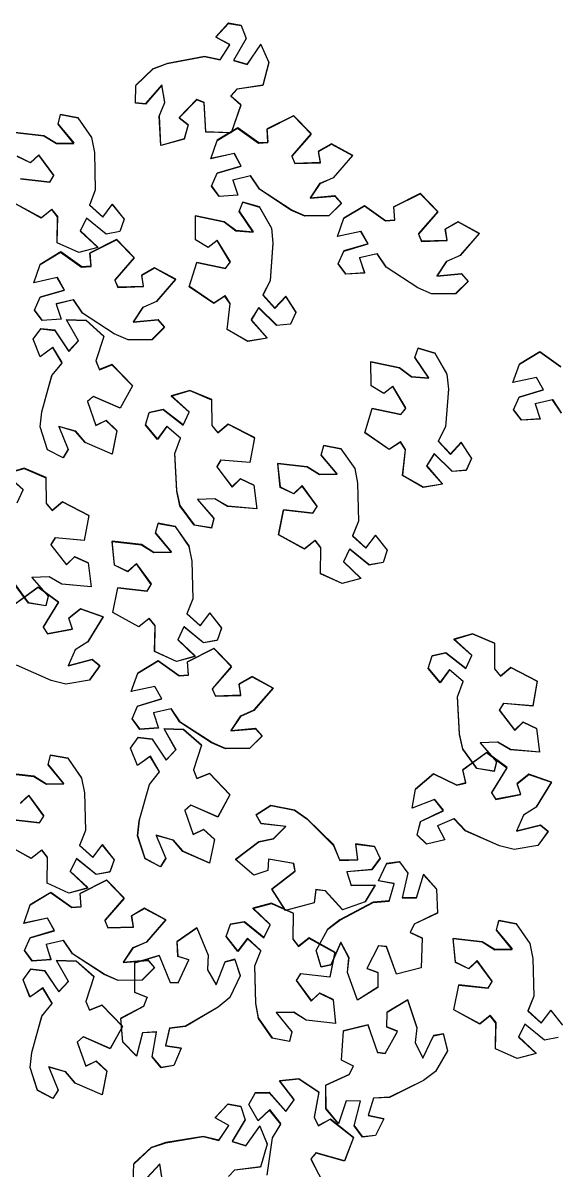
# Model space of a CAD drawing. Header units: centimetres. Extents: x -3096 to 17897, y -3131 to 15798.
# Drawn here: x 3028.9 to 3098, y 4328.8 to 4477.4 of the extents above; entities that cross this region are included whole.
import ezdxf

# ---------------------------------------------------------------- set-up
doc = ezdxf.new("R2010")
doc.units = ezdxf.units.CM
doc.layers.add('A-ANNO SYMB', color=3, linetype='Continuous', lineweight=13)
doc.layers.add('alberi', color=74, linetype='Continuous')

msp = doc.modelspace()

# ---------------------------------------------------------------- linework, layer by layer
at = {"layer": 'A-ANNO SYMB'}
for points in [[(3043.57, 4469.35), (3045.8, 4471.53), (3047.64, 4472.22), (3052.44, 4473.14), (3054.48, 4472.7), (3055.74, 4474.66), (3053.92, 4475.62), (3055.55, 4477.42), (3057.21, 4477.15), (3057.84, 4475.44), (3057.84, 4475.44), (3056.22, 4472.6), (3057.99, 4472.07), (3059.73, 4474.66), (3060.77, 4472.37), (3059.98, 4469.39), (3056.68, 4468.9), (3055.86, 4467.99), (3057.16, 4466.84), (3057.16, 4466.84), (3055.88, 4463.23), (3052.61, 4463.34), (3052.41, 4467.14), (3051.46, 4467.54), (3049.16, 4465.18), (3050.34, 4464.28), (3049.8, 4462.44), (3046.8, 4461.61), (3046.6, 4465.41), (3047.33, 4467.18), (3046.92, 4469.41), (3044.81, 4466.98), (3043.53, 4467.1)], [(3068.57, 4452.49), (3065.45, 4452.47), (3063.65, 4453.25), (3059.56, 4455.92), (3058.4, 4457.66), (3056.13, 4457.12), (3056.77, 4455.17), (3054.34, 4455), (3053.34, 4456.36), (3054.08, 4458.01), (3054.08, 4458.01), (3057.21, 4458.93), (3056.31, 4460.55), (3053.26, 4459.89), (3054.1, 4462.27), (3056.74, 4463.86), (3059.46, 4461.92), (3060.67, 4462), (3060.54, 4463.73), (3060.54, 4463.73), (3063.97, 4465.45), (3066.24, 4463.09), (3063.75, 4460.21), (3064.15, 4459.28), (3067.45, 4459.37), (3067.22, 4460.84), (3068.9, 4461.79), (3071.63, 4460.29), (3069.13, 4457.42), (3067.37, 4456.66), (3066.12, 4454.77), (3069.33, 4455.05), (3070.17, 4454.08)], [(3084.97, 4442.4), (3081.85, 4442.38), (3080.05, 4443.16), (3075.96, 4445.84), (3074.8, 4447.57), (3072.53, 4447.04), (3073.18, 4445.08), (3070.75, 4444.92), (3069.74, 4446.27), (3070.48, 4447.93), (3070.48, 4447.93), (3073.62, 4448.85), (3072.71, 4450.46), (3069.66, 4449.81), (3070.5, 4452.18), (3073.14, 4453.78), (3075.86, 4451.83), (3077.08, 4451.92), (3076.95, 4453.65), (3076.95, 4453.65), (3080.37, 4455.36), (3082.65, 4453), (3080.15, 4450.13), (3080.56, 4449.19), (3083.85, 4449.28), (3083.63, 4450.75), (3085.3, 4451.7), (3088.03, 4450.21), (3085.53, 4447.34), (3083.78, 4446.57), (3082.52, 4444.68), (3085.73, 4444.97), (3086.57, 4443.99)], [(3059.57, 4453.63), (3061.1, 4450.91), (3061.3, 4448.96), (3060.95, 4444.08), (3060, 4442.23), (3061.57, 4440.51), (3062.96, 4442.02), (3064.29, 4439.98), (3063.6, 4438.44), (3061.79, 4438.28), (3061.79, 4438.28), (3059.46, 4440.57), (3058.49, 4439), (3060.55, 4436.65), (3058.06, 4436.23), (3055.39, 4437.76), (3055.76, 4441.08), (3055.1, 4442.1), (3053.65, 4441.15), (3053.65, 4441.15), (3050.49, 4443.31), (3051.44, 4446.44), (3055.17, 4445.66), (3055.79, 4446.47), (3054.1, 4449.3), (3052.93, 4448.39), (3051.29, 4449.39), (3051.26, 4452.5), (3054.99, 4451.72), (3056.51, 4450.56), (3058.77, 4450.38), (3056.96, 4453.04), (3057.4, 4454.25)], [(3045.68, 4436.45), (3042.56, 4436.42), (3040.76, 4437.2), (3036.66, 4439.86), (3035.5, 4441.6), (3033.23, 4441.06), (3033.88, 4439.1), (3031.45, 4438.93), (3030.44, 4440.28), (3031.18, 4441.94), (3031.18, 4441.94), (3034.31, 4442.87), (3033.4, 4444.48), (3030.35, 4443.82), (3031.19, 4446.19), (3033.83, 4447.8), (3036.55, 4445.86), (3037.76, 4445.94), (3037.63, 4447.68), (3037.63, 4447.68), (3041.05, 4449.4), (3043.33, 4447.04), (3040.84, 4444.16), (3041.25, 4443.22), (3044.54, 4443.33), (3044.32, 4444.79), (3045.99, 4445.75), (3048.72, 4444.26), (3046.23, 4441.38), (3044.48, 4440.62), (3043.22, 4438.72), (3046.43, 4439.02), (3047.27, 4438.04)], [(3032.14, 4422.18), (3031.18, 4425.14), (3031.39, 4427.09), (3032.71, 4431.8), (3034.02, 4433.43), (3032.82, 4435.43), (3031.15, 4434.23), (3030.27, 4436.5), (3031.25, 4437.86), (3033.06, 4437.66), (3033.06, 4437.66), (3034.88, 4434.94), (3036.14, 4436.29), (3034.6, 4439), (3037.12, 4438.91), (3039.43, 4436.87), (3038.4, 4433.7), (3038.84, 4432.56), (3040.45, 4433.21), (3040.45, 4433.21), (3043.12, 4430.45), (3041.55, 4427.58), (3038.06, 4429.09), (3037.29, 4428.42), (3038.36, 4425.31), (3039.7, 4425.96), (3041.1, 4424.65), (3040.5, 4421.6), (3037.01, 4423.12), (3035.76, 4424.57), (3033.58, 4425.2), (3034.81, 4422.22), (3034.13, 4421.13)], [(3082.28, 4434.71), (3083.82, 4432), (3084.01, 4430.05), (3083.67, 4425.17), (3082.71, 4423.31), (3084.29, 4421.59), (3085.68, 4423.11), (3087.01, 4421.06), (3086.31, 4419.53), (3084.51, 4419.37), (3084.51, 4419.37), (3082.18, 4421.66), (3081.21, 4420.08), (3083.26, 4417.74), (3080.78, 4417.32), (3078.1, 4418.85), (3078.47, 4422.17), (3077.81, 4423.19), (3076.36, 4422.23), (3076.36, 4422.23), (3073.2, 4424.4), (3074.15, 4427.53), (3077.88, 4426.74), (3078.5, 4427.56), (3076.82, 4430.39), (3075.64, 4429.48), (3074, 4430.48), (3073.98, 4433.59), (3077.7, 4432.8), (3079.22, 4431.64), (3081.49, 4431.46), (3079.68, 4434.13), (3080.12, 4435.34)], [(3051.13, 4412.41), (3049.28, 4414.93), (3048.85, 4416.84), (3048.61, 4421.72), (3049.34, 4423.68), (3047.57, 4425.2), (3046.37, 4423.53), (3044.81, 4425.4), (3045.31, 4427.01), (3047.08, 4427.38), (3047.08, 4427.38), (3049.67, 4425.39), (3050.44, 4427.07), (3048.12, 4429.15), (3050.54, 4429.86), (3053.38, 4428.67), (3053.41, 4425.32), (3054.19, 4424.39), (3055.51, 4425.51), (3055.51, 4425.51), (3058.91, 4423.75), (3058.34, 4420.52), (3054.55, 4420.85), (3054.03, 4419.97), (3056.04, 4417.36), (3057.09, 4418.4), (3058.84, 4417.61), (3059.24, 4414.52), (3055.45, 4414.86), (3053.8, 4415.83), (3051.53, 4415.74), (3053.65, 4413.31), (3053.35, 4412.05)], [(3070.11, 4422.32), (3071.89, 4419.76), (3072.27, 4417.84), (3072.39, 4412.95), (3071.62, 4411.01), (3073.35, 4409.45), (3074.59, 4411.09), (3076.11, 4409.18), (3075.56, 4407.59), (3073.78, 4407.26), (3073.78, 4407.26), (3071.24, 4409.32), (3070.43, 4407.65), (3072.7, 4405.52), (3070.26, 4404.86), (3067.45, 4406.13), (3067.51, 4409.47), (3066.75, 4410.42), (3065.4, 4409.34), (3065.4, 4409.34), (3062.05, 4411.18), (3062.7, 4414.39), (3066.48, 4413.97), (3067.02, 4414.84), (3065.08, 4417.49), (3063.99, 4416.48), (3062.27, 4417.32), (3061.94, 4420.41), (3065.73, 4419.98), (3067.35, 4418.97), (3069.62, 4419.01), (3067.56, 4421.49), (3067.89, 4422.74)], [(3048.65, 4412.23), (3050.44, 4409.68), (3050.82, 4407.75), (3050.94, 4402.87), (3050.17, 4400.93), (3051.9, 4399.36), (3053.14, 4401), (3054.65, 4399.1), (3054.11, 4397.5), (3052.33, 4397.17), (3052.33, 4397.17), (3049.79, 4399.23), (3048.97, 4397.57), (3051.24, 4395.43), (3048.81, 4394.77), (3046, 4396.04), (3046.06, 4399.38), (3045.3, 4400.34), (3043.95, 4399.25), (3043.95, 4399.25), (3040.59, 4401.1), (3041.24, 4404.31), (3045.03, 4403.88), (3045.57, 4404.75), (3043.62, 4407.41), (3042.54, 4406.39), (3040.81, 4407.23), (3040.49, 4410.33), (3044.27, 4409.9), (3045.9, 4408.89), (3048.17, 4408.92), (3046.11, 4411.4), (3046.44, 4412.65)], [(3087.72, 4380.89), (3085.87, 4383.4), (3085.45, 4385.32), (3085.21, 4390.2), (3085.93, 4392.16), (3084.16, 4393.68), (3082.96, 4392.01), (3081.4, 4393.88), (3081.9, 4395.48), (3083.68, 4395.86), (3083.68, 4395.86), (3086.27, 4393.86), (3087.04, 4395.55), (3084.72, 4397.63), (3087.13, 4398.34), (3089.98, 4397.14), (3090, 4393.8), (3090.78, 4392.87), (3092.11, 4393.99), (3092.11, 4393.99), (3095.51, 4392.22), (3094.94, 4389), (3091.14, 4389.33), (3090.62, 4388.45), (3092.63, 4385.84), (3093.69, 4386.88), (3095.44, 4386.09), (3095.84, 4383), (3092.04, 4383.34), (3090.4, 4384.31), (3088.13, 4384.21), (3090.24, 4381.78), (3089.95, 4380.53)], [(3058.3, 4383.49), (3055.18, 4383.47), (3053.38, 4384.24), (3049.28, 4386.9), (3048.12, 4388.64), (3045.85, 4388.1), (3046.5, 4386.15), (3044.07, 4385.98), (3043.06, 4387.32), (3043.8, 4388.98), (3043.8, 4388.98), (3046.93, 4389.91), (3046.02, 4391.52), (3042.97, 4390.86), (3043.81, 4393.24), (3046.45, 4394.84), (3049.17, 4392.9), (3050.38, 4392.99), (3050.25, 4394.72), (3050.25, 4394.72), (3053.67, 4396.44), (3055.95, 4394.09), (3053.46, 4391.21), (3053.87, 4390.27), (3057.16, 4390.37), (3056.94, 4391.84), (3058.61, 4392.79), (3061.34, 4391.3), (3058.85, 4388.43), (3057.1, 4387.66), (3055.84, 4385.77), (3059.05, 4386.06), (3059.89, 4385.08)], [(3044.76, 4369.22), (3043.8, 4372.19), (3044.01, 4374.14), (3045.32, 4378.84), (3046.63, 4380.47), (3045.44, 4382.47), (3043.77, 4381.27), (3042.88, 4383.54), (3043.87, 4384.9), (3045.67, 4384.7), (3045.67, 4384.7), (3047.5, 4381.98), (3048.76, 4383.33), (3047.22, 4386.04), (3049.74, 4385.95), (3052.05, 4383.92), (3051.02, 4380.74), (3051.46, 4379.61), (3053.07, 4380.25), (3053.07, 4380.25), (3055.74, 4377.5), (3054.17, 4374.62), (3050.68, 4376.14), (3049.9, 4375.47), (3050.98, 4372.35), (3052.32, 4373.01), (3053.72, 4371.7), (3053.12, 4368.64), (3049.63, 4370.17), (3048.38, 4371.61), (3046.2, 4372.24), (3047.43, 4369.27), (3046.75, 4368.17)], [(3095.62, 4370.92), (3092.55, 4370.39), (3090.64, 4370.87), (3086.17, 4372.84), (3084.75, 4374.37), (3082.59, 4373.47), (3083.55, 4371.65), (3081.18, 4371.09), (3079.97, 4372.26), (3080.43, 4374.02), (3080.43, 4374.02), (3083.37, 4375.44), (3082.22, 4376.88), (3079.31, 4375.74), (3079.76, 4378.22), (3082.1, 4380.22), (3085.1, 4378.75), (3086.29, 4379.03), (3085.88, 4380.71), (3085.88, 4380.71), (3088.98, 4382.96), (3091.61, 4381), (3089.61, 4377.76), (3090.17, 4376.9), (3093.4, 4377.53), (3092.94, 4378.94), (3094.44, 4380.15), (3097.37, 4379.12), (3095.37, 4375.88), (3093.77, 4374.84), (3092.83, 4372.77), (3095.95, 4373.57), (3096.94, 4372.75)], [(3061.04, 4376.12), (3064.1, 4375.51), (3065.7, 4374.38), (3069.17, 4370.94), (3069.96, 4369), (3072.29, 4369.07), (3072.05, 4371.12), (3074.46, 4370.79), (3075.17, 4369.26), (3074.12, 4367.79), (3074.12, 4367.79), (3070.86, 4367.52), (3071.42, 4365.75), (3074.54, 4365.78), (3073.24, 4363.63), (3070.33, 4362.6), (3068.06, 4365.05), (3066.85, 4365.21), (3066.63, 4363.49), (3066.63, 4363.49), (3062.93, 4362.5), (3061.18, 4365.27), (3064.2, 4367.58), (3063.99, 4368.58), (3060.75, 4369.15), (3060.67, 4367.67), (3058.84, 4367.08), (3056.47, 4369.09), (3059.49, 4371.4), (3061.36, 4371.79), (3062.98, 4373.39), (3059.78, 4373.76), (3059.15, 4374.89)], [(3066.92, 4357.34), (3068.41, 4360.08), (3069.97, 4361.28), (3074.29, 4363.56), (3076.37, 4363.74), (3077, 4365.98), (3074.98, 4366.36), (3076.01, 4368.57), (3077.68, 4368.79), (3078.77, 4367.34), (3078.77, 4367.34), (3078.06, 4364.15), (3079.91, 4364.17), (3080.81, 4367.15), (3082.48, 4365.26), (3082.6, 4362.18), (3079.58, 4360.74), (3079.07, 4359.64), (3080.65, 4358.92), (3080.65, 4358.92), (3080.48, 4355.09), (3077.32, 4354.24), (3076.01, 4357.82), (3075, 4357.92), (3073.48, 4354.99), (3074.87, 4354.48), (3074.89, 4352.55), (3072.27, 4350.89), (3070.97, 4354.47), (3071.15, 4356.37), (3070.1, 4358.38), (3068.8, 4355.44), (3067.54, 4355.18)], [(3044.38, 4353.48), (3041.26, 4353.45), (3039.46, 4354.23), (3035.36, 4356.89), (3034.2, 4358.63), (3031.93, 4358.09), (3032.58, 4356.13), (3030.15, 4355.96), (3029.15, 4357.31), (3029.88, 4358.97), (3029.88, 4358.97), (3033.01, 4359.9), (3032.1, 4361.51), (3029.06, 4360.85), (3029.89, 4363.23), (3032.53, 4364.83), (3035.25, 4362.89), (3036.46, 4362.98), (3036.33, 4364.71), (3036.33, 4364.71), (3039.75, 4366.43), (3042.03, 4364.08), (3039.54, 4361.19), (3039.95, 4360.26), (3043.25, 4360.36), (3043.02, 4361.82), (3044.69, 4362.78), (3047.42, 4361.29), (3044.93, 4358.41), (3043.18, 4357.65), (3041.92, 4355.75), (3045.13, 4356.05), (3045.98, 4355.07)], [(3061.23, 4345.97), (3059.45, 4348.53), (3059.08, 4350.46), (3058.97, 4355.35), (3059.75, 4357.28), (3058.03, 4358.85), (3056.78, 4357.22), (3055.27, 4359.13), (3055.82, 4360.72), (3057.61, 4361.05), (3057.61, 4361.05), (3060.14, 4358.98), (3060.96, 4360.64), (3058.7, 4362.79), (3061.13, 4363.43), (3063.94, 4362.15), (3063.87, 4358.81), (3064.62, 4357.86), (3065.98, 4358.94), (3065.98, 4358.94), (3069.33, 4357.08), (3068.67, 4353.87), (3064.88, 4354.31), (3064.34, 4353.44), (3066.28, 4350.78), (3067.36, 4351.79), (3069.09, 4350.95), (3069.4, 4347.85), (3065.62, 4348.29), (3064, 4349.31), (3061.73, 4349.28), (3063.77, 4346.79), (3063.44, 4345.55)], [(3057.09, 4354.04), (3055.71, 4351.24), (3054.21, 4349.98), (3049.99, 4347.51), (3047.92, 4347.25), (3047.39, 4344.98), (3049.42, 4344.68), (3048.49, 4342.44), (3046.83, 4342.14), (3045.67, 4343.54), (3045.67, 4343.54), (3046.25, 4346.76), (3044.4, 4346.67), (3043.63, 4343.65), (3041.88, 4345.46), (3041.63, 4348.53), (3044.58, 4350.1), (3045.05, 4351.22), (3043.44, 4351.88), (3043.44, 4351.88), (3043.44, 4355.71), (3046.57, 4356.69), (3048.02, 4353.17), (3049.05, 4353.12), (3050.43, 4356.11), (3049.02, 4356.56), (3048.92, 4358.48), (3051.47, 4360.26), (3052.92, 4356.74), (3052.82, 4354.83), (3053.95, 4352.86), (3055.13, 4355.86), (3056.38, 4356.18)], [(3030.84, 4339.21), (3029.88, 4342.18), (3030.09, 4344.13), (3031.41, 4348.83), (3032.72, 4350.46), (3031.52, 4352.46), (3029.86, 4351.26), (3028.97, 4353.53), (3029.95, 4354.89), (3031.76, 4354.69), (3031.76, 4354.69), (3033.58, 4351.97), (3034.84, 4353.32), (3033.3, 4356.03), (3035.82, 4355.94), (3038.14, 4353.9), (3037.1, 4350.73), (3037.54, 4349.59), (3039.16, 4350.24), (3039.16, 4350.24), (3041.82, 4347.48), (3040.25, 4344.61), (3036.76, 4346.13), (3035.99, 4345.45), (3037.07, 4342.34), (3038.4, 4342.99), (3039.81, 4341.68), (3039.2, 4338.63), (3035.71, 4340.15), (3034.46, 4341.6), (3032.28, 4342.23), (3033.51, 4339.25), (3032.84, 4338.16)], [(3083.93, 4344.34), (3082.37, 4341.64), (3080.79, 4340.49), (3076.41, 4338.31), (3074.32, 4338.19), (3073.64, 4335.96), (3075.65, 4335.53), (3074.56, 4333.35), (3072.89, 4333.16), (3071.83, 4334.64), (3071.83, 4334.64), (3072.63, 4337.81), (3070.78, 4337.84), (3069.8, 4334.88), (3068.18, 4336.81), (3068.14, 4339.89), (3071.19, 4341.26), (3071.73, 4342.35), (3070.17, 4343.11), (3070.17, 4343.11), (3070.43, 4346.93), (3073.61, 4347.7), (3074.83, 4344.09), (3075.84, 4343.97), (3077.43, 4346.86), (3076.05, 4347.41), (3076.08, 4349.33), (3078.75, 4350.93), (3079.96, 4347.32), (3079.73, 4345.42), (3080.72, 4343.38), (3082.1, 4346.29), (3083.37, 4346.53)]]:
    msp.add_lwpolyline(points, close=True, dxfattribs=at)
for points in [[(3027.87, 4463.28), (3031.66, 4462.85), (3033.28, 4461.84), (3035.55, 4461.88), (3033.49, 4464.36), (3033.82, 4465.61), (3036.03, 4465.19), (3037.82, 4462.63), (3038.2, 4460.71), (3038.32, 4455.82), (3037.55, 4453.88), (3039.28, 4452.32), (3040.52, 4453.96), (3042.03, 4452.05), (3041.49, 4450.46), (3039.71, 4450.12), (3039.71, 4450.12), (3037.17, 4452.19), (3036.36, 4450.52), (3038.62, 4448.39), (3036.19, 4447.73), (3033.38, 4449), (3033.44, 4452.34), (3032.68, 4453.29), (3031.33, 4452.2), (3031.33, 4452.2), (3027.97, 4454.05)], [(3028.62, 4457.26), (3032.41, 4456.84), (3032.95, 4457.71), (3031, 4460.36), (3029.92, 4459.35), (3028.19, 4460.19)], [(3098.68, 4426.92), (3097.52, 4428.66), (3095.25, 4428.12), (3095.89, 4426.17), (3093.46, 4426), (3092.46, 4427.36), (3093.2, 4429.01), (3093.2, 4429.01), (3096.33, 4429.93), (3095.43, 4431.55), (3092.38, 4430.89), (3093.22, 4433.27), (3095.86, 4434.86), (3098.58, 4432.92)], [(3028.22, 4415.3), (3028.99, 4416.98), (3026.67, 4419.06), (3029.09, 4419.78), (3031.93, 4418.58), (3031.95, 4415.24), (3032.73, 4414.3), (3034.06, 4415.43), (3034.06, 4415.43), (3037.46, 4413.66), (3036.89, 4410.43), (3033.09, 4410.77), (3032.57, 4409.88), (3034.58, 4407.28), (3035.64, 4408.32), (3037.39, 4407.52), (3037.79, 4404.44), (3034, 4404.77), (3032.35, 4405.74), (3030.08, 4405.65), (3032.2, 4403.22), (3031.9, 4401.96), (3029.68, 4402.33), (3027.83, 4404.84)], [(3027.83, 4402.15), (3030.93, 4404.39), (3033.56, 4402.44), (3031.56, 4399.19), (3032.12, 4398.33), (3035.35, 4398.96), (3034.89, 4400.37), (3036.39, 4401.58), (3039.32, 4400.55), (3037.32, 4397.31), (3035.72, 4396.28), (3034.78, 4394.21), (3037.9, 4395.01), (3038.89, 4394.18), (3037.57, 4392.35), (3034.5, 4391.83), (3032.6, 4392.31), (3028.12, 4394.28)], [(3026.57, 4380.31), (3030.36, 4379.89), (3031.98, 4378.87), (3034.25, 4378.91), (3032.19, 4381.39), (3032.52, 4382.64), (3034.74, 4382.22), (3036.52, 4379.67), (3036.9, 4377.74), (3037.02, 4372.86), (3036.25, 4370.91), (3037.98, 4369.35), (3039.22, 4370.99), (3040.74, 4369.08), (3040.19, 4367.49), (3038.41, 4367.16), (3038.41, 4367.16), (3035.87, 4369.22), (3035.06, 4367.55), (3037.33, 4365.42), (3034.89, 4364.76), (3032.08, 4366.03), (3032.14, 4369.37), (3031.38, 4370.32), (3030.03, 4369.24), (3030.03, 4369.24), (3026.68, 4371.09)], [(3027.33, 4374.29), (3031.11, 4373.87), (3031.65, 4374.74), (3029.71, 4377.4), (3028.63, 4376.38)], [(3098.24, 4346.06), (3096.46, 4345.72), (3096.46, 4345.72), (3093.92, 4347.78), (3093.11, 4346.12), (3095.38, 4343.98), (3092.94, 4343.33), (3090.13, 4344.6), (3090.19, 4347.94), (3089.43, 4348.89), (3088.08, 4347.8), (3088.08, 4347.8), (3084.72, 4349.65), (3085.37, 4352.86), (3089.16, 4352.43), (3089.7, 4353.3), (3087.75, 4355.96), (3086.67, 4354.95), (3084.94, 4355.79), (3084.62, 4358.88), (3088.41, 4358.45), (3090.03, 4357.44), (3092.3, 4357.48), (3090.24, 4359.96), (3090.57, 4361.2), (3092.79, 4360.79), (3094.57, 4358.23), (3094.95, 4356.31), (3095.07, 4351.42), (3094.3, 4349.48), (3096.03, 4347.92), (3097.27, 4349.56), (3098.78, 4347.65)], [(3060.57, 4328.22), (3061.24, 4333.06), (3062.33, 4334.85), (3060.88, 4336.67), (3059.38, 4335.26), (3058.2, 4337.38), (3058.99, 4338.87), (3060.81, 4338.91), (3060.81, 4338.91), (3062.98, 4336.46), (3064.05, 4337.96), (3062.16, 4340.44), (3064.67, 4340.69), (3067.23, 4338.98), (3066.63, 4335.69), (3067.22, 4334.63), (3068.74, 4335.48), (3068.74, 4335.48), (3071.74, 4333.11), (3070.58, 4330.05), (3066.91, 4331.09), (3066.24, 4330.32), (3067.72, 4327.38)], [(3043.2, 4327.42), (3043.31, 4329.67), (3045.59, 4331.79), (3047.45, 4332.43), (3052.27, 4333.23), (3054.3, 4332.73), (3055.61, 4334.66), (3053.81, 4335.66), (3055.49, 4337.43), (3057.14, 4337.11), (3057.72, 4335.39), (3057.72, 4335.39), (3056.03, 4332.59), (3057.79, 4332.01), (3059.59, 4334.56), (3060.58, 4332.24), (3059.71, 4329.28), (3056.39, 4328.87), (3055.55, 4327.99)], [(3047, 4327.4), (3046.65, 4329.65), (3044.48, 4327.27)]]:
    msp.add_lwpolyline(points, dxfattribs=at)
at = {"layer": 'alberi'}
for points in [[(3043.57, 4469.3), (3045.8, 4471.48), (3047.63, 4472.17), (3052.43, 4473.09), (3054.48, 4472.64), (3055.73, 4474.6), (3053.91, 4475.56), (3055.55, 4477.37), (3057.21, 4477.09), (3057.83, 4475.39), (3057.83, 4475.39), (3056.21, 4472.55), (3057.98, 4472.02), (3059.72, 4474.61), (3060.77, 4472.31), (3059.98, 4469.33), (3056.67, 4468.84), (3055.86, 4467.94), (3057.15, 4466.78), (3057.15, 4466.78), (3055.88, 4463.17), (3052.6, 4463.29), (3052.4, 4467.09), (3051.46, 4467.48), (3049.15, 4465.13), (3050.33, 4464.22), (3049.79, 4462.38), (3046.79, 4461.56), (3046.59, 4465.36), (3047.32, 4467.13), (3046.91, 4469.36), (3044.8, 4466.92), (3043.52, 4467.04)], [(3068.56, 4452.43), (3065.44, 4452.41), (3063.64, 4453.19), (3059.55, 4455.87), (3058.39, 4457.61), (3056.12, 4457.07), (3056.77, 4455.12), (3054.34, 4454.95), (3053.33, 4456.3), (3054.07, 4457.96), (3054.07, 4457.96), (3057.21, 4458.88), (3056.3, 4460.49), (3053.25, 4459.84), (3054.09, 4462.21), (3056.73, 4463.81), (3059.45, 4461.87), (3060.66, 4461.95), (3060.54, 4463.68), (3060.54, 4463.68), (3063.96, 4465.39), (3066.24, 4463.03), (3063.74, 4460.16), (3064.15, 4459.22), (3067.44, 4459.32), (3067.22, 4460.78), (3068.89, 4461.73), (3071.62, 4460.24), (3069.12, 4457.37), (3067.37, 4456.6), (3066.11, 4454.71), (3069.32, 4455), (3070.16, 4454.02)], [(3084.96, 4442.35), (3081.85, 4442.33), (3080.05, 4443.11), (3075.95, 4445.78), (3074.79, 4447.52), (3072.53, 4446.98), (3073.17, 4445.03), (3070.74, 4444.86), (3069.74, 4446.21), (3070.47, 4447.87), (3070.47, 4447.87), (3073.61, 4448.79), (3072.7, 4450.41), (3069.66, 4449.75), (3070.5, 4452.13), (3073.14, 4453.72), (3075.86, 4451.78), (3077.07, 4451.86), (3076.94, 4453.59), (3076.94, 4453.59), (3080.37, 4455.3), (3082.64, 4452.95), (3080.14, 4450.07), (3080.55, 4449.13), (3083.84, 4449.23), (3083.62, 4450.69), (3085.29, 4451.64), (3088.02, 4450.15), (3085.52, 4447.28), (3083.77, 4446.52), (3082.51, 4444.63), (3085.72, 4444.91), (3086.56, 4443.94)], [(3059.56, 4453.57), (3061.1, 4450.86), (3061.29, 4448.91), (3060.95, 4444.03), (3059.99, 4442.17), (3061.56, 4440.45), (3062.96, 4441.96), (3064.28, 4439.92), (3063.59, 4438.39), (3061.78, 4438.22), (3061.78, 4438.22), (3059.45, 4440.52), (3058.49, 4438.94), (3060.54, 4436.6), (3058.06, 4436.18), (3055.38, 4437.71), (3055.75, 4441.03), (3055.09, 4442.05), (3053.64, 4441.09), (3053.64, 4441.09), (3050.48, 4443.25), (3051.43, 4446.39), (3055.16, 4445.6), (3055.78, 4446.42), (3054.1, 4449.25), (3052.92, 4448.34), (3051.28, 4449.34), (3051.26, 4452.45), (3054.98, 4451.66), (3056.5, 4450.5), (3058.76, 4450.32), (3056.95, 4452.99), (3057.4, 4454.2)], [(3045.67, 4436.39), (3042.55, 4436.37), (3040.75, 4437.14), (3036.65, 4439.81), (3035.49, 4441.54), (3033.22, 4441), (3033.87, 4439.05), (3031.44, 4438.88), (3030.44, 4440.23), (3031.17, 4441.89), (3031.17, 4441.89), (3034.31, 4442.81), (3033.39, 4444.43), (3030.35, 4443.76), (3031.18, 4446.14), (3033.82, 4447.74), (3036.54, 4445.8), (3037.76, 4445.89), (3037.62, 4447.62), (3037.62, 4447.62), (3041.05, 4449.34), (3043.32, 4446.99), (3040.83, 4444.11), (3041.24, 4443.17), (3044.54, 4443.27), (3044.31, 4444.74), (3045.98, 4445.69), (3048.71, 4444.2), (3046.22, 4441.33), (3044.47, 4440.56), (3043.22, 4438.67), (3046.42, 4438.96), (3047.27, 4437.99)], [(3032.13, 4422.12), (3031.18, 4425.09), (3031.38, 4427.04), (3032.7, 4431.75), (3034.01, 4433.37), (3032.82, 4435.38), (3031.15, 4434.17), (3030.26, 4436.44), (3031.25, 4437.81), (3033.05, 4437.6), (3033.05, 4437.6), (3034.87, 4434.88), (3036.14, 4436.23), (3034.59, 4438.95), (3037.11, 4438.86), (3039.43, 4436.82), (3038.39, 4433.64), (3038.83, 4432.51), (3040.45, 4433.15), (3040.45, 4433.15), (3043.11, 4430.4), (3041.54, 4427.52), (3038.05, 4429.04), (3037.28, 4428.37), (3038.36, 4425.26), (3039.69, 4425.91), (3041.1, 4424.6), (3040.49, 4421.55), (3037, 4423.07), (3035.75, 4424.51), (3033.57, 4425.14), (3034.81, 4422.17), (3034.13, 4421.07)], [(3082.28, 4434.66), (3083.81, 4431.94), (3084.01, 4429.99), (3083.66, 4425.12), (3082.71, 4423.26), (3084.28, 4421.54), (3085.67, 4423.05), (3087, 4421.01), (3086.31, 4419.47), (3084.5, 4419.31), (3084.5, 4419.31), (3082.17, 4421.61), (3081.2, 4420.03), (3083.26, 4417.68), (3080.77, 4417.26), (3078.09, 4418.79), (3078.47, 4422.11), (3077.81, 4423.13), (3076.35, 4422.18), (3076.35, 4422.18), (3073.19, 4424.34), (3074.15, 4427.47), (3077.87, 4426.69), (3078.5, 4427.5), (3076.81, 4430.33), (3075.64, 4429.43), (3074, 4430.43), (3073.97, 4433.54), (3077.7, 4432.75), (3079.22, 4431.59), (3081.48, 4431.41), (3079.67, 4434.07), (3080.11, 4435.28)], [(3051.12, 4412.36), (3049.27, 4414.87), (3048.85, 4416.78), (3048.6, 4421.67), (3049.33, 4423.63), (3047.56, 4425.15), (3046.36, 4423.48), (3044.8, 4425.34), (3045.3, 4426.95), (3047.08, 4427.33), (3047.08, 4427.33), (3049.67, 4425.33), (3050.44, 4427.01), (3048.12, 4429.09), (3050.53, 4429.81), (3053.37, 4428.61), (3053.4, 4425.27), (3054.18, 4424.34), (3055.51, 4425.46), (3055.51, 4425.46), (3058.9, 4423.69), (3058.33, 4420.47), (3054.54, 4420.8), (3054.02, 4419.92), (3056.03, 4417.31), (3057.09, 4418.35), (3058.84, 4417.55), (3059.23, 4414.47), (3055.44, 4414.8), (3053.79, 4415.77), (3051.53, 4415.68), (3053.64, 4413.25), (3053.35, 4412)], [(3070.1, 4422.27), (3071.89, 4419.71), (3072.26, 4417.79), (3072.39, 4412.9), (3071.61, 4410.96), (3073.34, 4409.39), (3074.58, 4411.03), (3076.1, 4409.13), (3075.56, 4407.53), (3073.77, 4407.2), (3073.77, 4407.2), (3071.23, 4409.26), (3070.42, 4407.6), (3072.69, 4405.46), (3070.26, 4404.81), (3067.45, 4406.07), (3067.5, 4409.42), (3066.75, 4410.37), (3065.39, 4409.28), (3065.39, 4409.28), (3062.04, 4411.13), (3062.69, 4414.34), (3066.47, 4413.91), (3067.02, 4414.78), (3065.07, 4417.44), (3063.99, 4416.42), (3062.26, 4417.26), (3061.94, 4420.36), (3065.72, 4419.93), (3067.34, 4418.92), (3069.61, 4418.96), (3067.56, 4421.44), (3067.88, 4422.68)], [(3048.65, 4412.18), (3050.43, 4409.62), (3050.81, 4407.7), (3050.93, 4402.81), (3050.16, 4400.87), (3051.89, 4399.31), (3053.13, 4400.95), (3054.65, 4399.04), (3054.1, 4397.45), (3052.32, 4397.11), (3052.32, 4397.11), (3049.78, 4399.18), (3048.97, 4397.51), (3051.24, 4395.37), (3048.8, 4394.72), (3045.99, 4395.99), (3046.05, 4399.33), (3045.29, 4400.28), (3043.94, 4399.19), (3043.94, 4399.19), (3040.59, 4401.04), (3041.24, 4404.25), (3045.02, 4403.83), (3045.56, 4404.7), (3043.62, 4407.35), (3042.54, 4406.34), (3040.81, 4407.18), (3040.48, 4410.27), (3044.27, 4409.84), (3045.89, 4408.83), (3048.16, 4408.87), (3046.11, 4411.35), (3046.43, 4412.6)], [(3087.72, 4380.84), (3085.87, 4383.35), (3085.44, 4385.26), (3085.2, 4390.14), (3085.92, 4392.1), (3084.16, 4393.62), (3082.96, 4391.95), (3081.39, 4393.82), (3081.9, 4395.43), (3083.67, 4395.81), (3083.67, 4395.81), (3086.26, 4393.81), (3087.03, 4395.49), (3084.71, 4397.57), (3087.13, 4398.29), (3089.97, 4397.09), (3090, 4393.75), (3090.77, 4392.81), (3092.1, 4393.94), (3092.1, 4393.94), (3095.5, 4392.17), (3094.93, 4388.94), (3091.13, 4389.28), (3090.61, 4388.39), (3092.63, 4385.79), (3093.68, 4386.83), (3095.43, 4386.03), (3095.83, 4382.95), (3092.04, 4383.28), (3090.39, 4384.25), (3088.12, 4384.16), (3090.24, 4381.73), (3089.94, 4380.47)], [(3058.29, 4383.44), (3055.17, 4383.41), (3053.37, 4384.19), (3049.27, 4386.85), (3048.11, 4388.59), (3045.84, 4388.04), (3046.49, 4386.09), (3044.06, 4385.92), (3043.06, 4387.27), (3043.79, 4388.93), (3043.79, 4388.93), (3046.92, 4389.86), (3046.01, 4391.47), (3042.97, 4390.81), (3043.8, 4393.18), (3046.44, 4394.78), (3049.16, 4392.85), (3050.38, 4392.93), (3050.24, 4394.66), (3050.24, 4394.66), (3053.66, 4396.38), (3055.94, 4394.03), (3053.45, 4391.15), (3053.86, 4390.21), (3057.16, 4390.32), (3056.93, 4391.78), (3058.6, 4392.73), (3061.33, 4391.25), (3058.84, 4388.37), (3057.09, 4387.6), (3055.84, 4385.71), (3059.04, 4386), (3059.89, 4385.03)], [(3044.75, 4369.16), (3043.79, 4372.13), (3044, 4374.08), (3045.32, 4378.79), (3046.63, 4380.42), (3045.43, 4382.42), (3043.77, 4381.22), (3042.88, 4383.49), (3043.86, 4384.85), (3045.67, 4384.64), (3045.67, 4384.64), (3047.49, 4381.93), (3048.75, 4383.28), (3047.21, 4385.99), (3049.73, 4385.9), (3052.05, 4383.86), (3051.01, 4380.68), (3051.45, 4379.55), (3053.07, 4380.19), (3053.07, 4380.19), (3055.73, 4377.44), (3054.16, 4374.56), (3050.67, 4376.08), (3049.9, 4375.41), (3050.98, 4372.3), (3052.31, 4372.95), (3053.72, 4371.64), (3053.11, 4368.59), (3049.62, 4370.11), (3048.37, 4371.55), (3046.19, 4372.19), (3047.42, 4369.21), (3046.75, 4368.11)], [(3095.61, 4370.86), (3092.54, 4370.34), (3090.64, 4370.82), (3086.17, 4372.79), (3084.74, 4374.32), (3082.59, 4373.42), (3083.54, 4371.6), (3081.17, 4371.04), (3079.96, 4372.21), (3080.42, 4373.97), (3080.42, 4373.97), (3083.37, 4375.38), (3082.21, 4376.83), (3079.31, 4375.69), (3079.75, 4378.17), (3082.1, 4380.17), (3085.1, 4378.69), (3086.28, 4378.97), (3085.87, 4380.66), (3085.87, 4380.66), (3088.97, 4382.9), (3091.6, 4380.95), (3089.6, 4377.7), (3090.16, 4376.84), (3093.39, 4377.47), (3092.93, 4378.88), (3094.43, 4380.09), (3097.37, 4379.06), (3095.37, 4375.82), (3093.76, 4374.79), (3092.82, 4372.72), (3095.95, 4373.52), (3096.93, 4372.69)], [(3061.03, 4376.06), (3064.09, 4375.45), (3065.69, 4374.33), (3069.16, 4370.89), (3069.95, 4368.95), (3072.28, 4369.02), (3072.04, 4371.06), (3074.45, 4370.73), (3075.17, 4369.21), (3074.11, 4367.73), (3074.11, 4367.73), (3070.85, 4367.46), (3071.41, 4365.7), (3074.53, 4365.73), (3073.23, 4363.57), (3070.32, 4362.54), (3068.05, 4364.99), (3066.85, 4365.15), (3066.62, 4363.43), (3066.62, 4363.43), (3062.92, 4362.45), (3061.17, 4365.21), (3064.2, 4367.53), (3063.98, 4368.53), (3060.74, 4369.1), (3060.66, 4367.62), (3058.83, 4367.02), (3056.46, 4369.04), (3059.49, 4371.34), (3061.36, 4371.74), (3062.97, 4373.34), (3059.77, 4373.7), (3059.14, 4374.83)], [(3066.91, 4357.29), (3068.41, 4360.03), (3069.96, 4361.22), (3074.28, 4363.51), (3076.37, 4363.68), (3076.99, 4365.93), (3074.97, 4366.31), (3076.01, 4368.51), (3077.67, 4368.74), (3078.77, 4367.29), (3078.77, 4367.29), (3078.05, 4364.1), (3079.9, 4364.11), (3080.81, 4367.09), (3082.48, 4365.21), (3082.59, 4362.13), (3079.58, 4360.69), (3079.06, 4359.59), (3080.64, 4358.86), (3080.64, 4358.86), (3080.48, 4355.03), (3077.31, 4354.19), (3076.01, 4357.76), (3074.99, 4357.86), (3073.48, 4354.94), (3074.87, 4354.42), (3074.89, 4352.5), (3072.26, 4350.83), (3070.96, 4354.41), (3071.14, 4356.31), (3070.1, 4358.33), (3068.79, 4355.38), (3067.53, 4355.12)], [(3044.37, 4353.43), (3041.26, 4353.4), (3039.46, 4354.17), (3035.36, 4356.84), (3034.19, 4358.57), (3031.93, 4358.03), (3032.57, 4356.08), (3030.15, 4355.91), (3029.14, 4357.26), (3029.87, 4358.92), (3029.87, 4358.92), (3033.01, 4359.84), (3032.1, 4361.46), (3029.05, 4360.79), (3029.89, 4363.17), (3032.52, 4364.77), (3035.25, 4362.84), (3036.46, 4362.92), (3036.33, 4364.65), (3036.33, 4364.65), (3039.75, 4366.37), (3042.03, 4364.02), (3039.54, 4361.14), (3039.95, 4360.2), (3043.24, 4360.3), (3043.01, 4361.77), (3044.68, 4362.72), (3047.42, 4361.24), (3044.92, 4358.36), (3043.17, 4357.59), (3041.92, 4355.7), (3045.13, 4355.99), (3045.97, 4355.02)], [(3061.22, 4345.92), (3059.44, 4348.48), (3059.07, 4350.4), (3058.97, 4355.29), (3059.75, 4357.23), (3058.02, 4358.8), (3056.78, 4357.16), (3055.27, 4359.08), (3055.82, 4360.67), (3057.6, 4360.99), (3057.6, 4360.99), (3060.13, 4358.92), (3060.95, 4360.58), (3058.69, 4362.73), (3061.12, 4363.38), (3063.93, 4362.1), (3063.86, 4358.76), (3064.62, 4357.8), (3065.97, 4358.89), (3065.97, 4358.89), (3069.32, 4357.02), (3068.66, 4353.82), (3064.88, 4354.26), (3064.33, 4353.39), (3066.27, 4350.72), (3067.35, 4351.74), (3069.08, 4350.89), (3069.39, 4347.8), (3065.61, 4348.24), (3063.99, 4349.25), (3061.72, 4349.23), (3063.77, 4346.74), (3063.44, 4345.49)], [(3057.08, 4353.98), (3055.71, 4351.18), (3054.21, 4349.92), (3049.99, 4347.45), (3047.91, 4347.19), (3047.38, 4344.92), (3049.42, 4344.63), (3048.48, 4342.38), (3046.82, 4342.09), (3045.67, 4343.48), (3045.67, 4343.48), (3046.25, 4346.7), (3044.4, 4346.61), (3043.62, 4343.59), (3041.87, 4345.41), (3041.62, 4348.48), (3044.58, 4350.05), (3045.04, 4351.17), (3043.44, 4351.83), (3043.44, 4351.83), (3043.44, 4355.66), (3046.56, 4356.64), (3048.02, 4353.12), (3049.04, 4353.07), (3050.42, 4356.05), (3049.01, 4356.51), (3048.91, 4358.43), (3051.47, 4360.21), (3052.92, 4356.69), (3052.82, 4354.78), (3053.95, 4352.81), (3055.13, 4355.81), (3056.37, 4356.12)], [(3030.83, 4339.15), (3029.88, 4342.12), (3030.08, 4344.07), (3031.4, 4348.78), (3032.71, 4350.41), (3031.52, 4352.41), (3029.85, 4351.21), (3028.96, 4353.47), (3029.95, 4354.84), (3031.75, 4354.63), (3031.75, 4354.63), (3033.57, 4351.91), (3034.84, 4353.27), (3033.3, 4355.98), (3035.81, 4355.89), (3038.13, 4353.85), (3037.09, 4350.67), (3037.54, 4349.54), (3039.15, 4350.18), (3039.15, 4350.18), (3041.81, 4347.43), (3040.25, 4344.55), (3036.75, 4346.07), (3035.98, 4345.4), (3037.06, 4342.29), (3038.39, 4342.94), (3039.8, 4341.63), (3039.2, 4338.58), (3035.71, 4340.1), (3034.45, 4341.54), (3032.27, 4342.17), (3033.51, 4339.2), (3032.83, 4338.1)], [(3083.92, 4344.29), (3082.36, 4341.59), (3080.78, 4340.43), (3076.4, 4338.25), (3074.32, 4338.13), (3073.63, 4335.9), (3075.64, 4335.47), (3074.56, 4333.29), (3072.88, 4333.11), (3071.83, 4334.58), (3071.83, 4334.58), (3072.62, 4337.76), (3070.77, 4337.79), (3069.79, 4334.83), (3068.17, 4336.76), (3068.13, 4339.84), (3071.18, 4341.2), (3071.72, 4342.29), (3070.16, 4343.06), (3070.16, 4343.06), (3070.42, 4346.88), (3073.6, 4347.65), (3074.82, 4344.04), (3075.84, 4343.91), (3077.42, 4346.8), (3076.04, 4347.35), (3076.07, 4349.27), (3078.74, 4350.87), (3079.95, 4347.27), (3079.72, 4345.37), (3080.72, 4343.33), (3082.1, 4346.24), (3083.36, 4346.47)]]:
    msp.add_lwpolyline(points, close=True, dxfattribs=at)
for points in [[(3027.87, 4463.23), (3031.65, 4462.8), (3033.27, 4461.79), (3035.54, 4461.82), (3033.49, 4464.31), (3033.81, 4465.55), (3036.03, 4465.14), (3037.81, 4462.58), (3038.19, 4460.66), (3038.31, 4455.77), (3037.54, 4453.83), (3039.27, 4452.26), (3040.51, 4453.9), (3042.03, 4452), (3041.48, 4450.4), (3039.7, 4450.07), (3039.7, 4450.07), (3037.16, 4452.13), (3036.35, 4450.47), (3038.62, 4448.33), (3036.18, 4447.68), (3033.37, 4448.94), (3033.43, 4452.29), (3032.67, 4453.24), (3031.32, 4452.15), (3031.32, 4452.15), (3027.97, 4454)], [(3028.62, 4457.21), (3032.4, 4456.78), (3032.94, 4457.65), (3031, 4460.31), (3029.92, 4459.29), (3028.19, 4460.13)], [(3098.67, 4426.87), (3097.51, 4428.61), (3095.24, 4428.07), (3095.89, 4426.12), (3093.46, 4425.95), (3092.45, 4427.3), (3093.19, 4428.96), (3093.19, 4428.96), (3096.33, 4429.88), (3095.42, 4431.49), (3092.37, 4430.84), (3093.21, 4433.21), (3095.85, 4434.81), (3098.57, 4432.87)], [(3028.21, 4415.24), (3028.98, 4416.93), (3026.66, 4419.01), (3029.08, 4419.72), (3031.92, 4418.52), (3031.95, 4415.18), (3032.73, 4414.25), (3034.05, 4415.37), (3034.05, 4415.37), (3037.45, 4413.6), (3036.88, 4410.38), (3033.09, 4410.71), (3032.57, 4409.83), (3034.58, 4407.22), (3035.63, 4408.26), (3037.38, 4407.47), (3037.78, 4404.38), (3033.99, 4404.72), (3032.34, 4405.69), (3030.07, 4405.59), (3032.19, 4403.16), (3031.89, 4401.91), (3029.67, 4402.27), (3027.82, 4404.78)], [(3027.82, 4402.09), (3030.93, 4404.34), (3033.55, 4402.38), (3031.55, 4399.14), (3032.11, 4398.28), (3035.34, 4398.91), (3034.89, 4400.32), (3036.38, 4401.53), (3039.32, 4400.5), (3037.32, 4397.26), (3035.71, 4396.22), (3034.78, 4394.15), (3037.9, 4394.95), (3038.89, 4394.13), (3037.56, 4392.3), (3034.49, 4391.77), (3032.59, 4392.25), (3028.12, 4394.22)], [(3026.57, 4380.26), (3030.35, 4379.83), (3031.97, 4378.82), (3034.24, 4378.86), (3032.19, 4381.34), (3032.51, 4382.58), (3034.73, 4382.17), (3036.52, 4379.61), (3036.89, 4377.69), (3037.02, 4372.8), (3036.24, 4370.86), (3037.97, 4369.3), (3039.21, 4370.93), (3040.73, 4369.03), (3040.19, 4367.43), (3038.4, 4367.1), (3038.4, 4367.1), (3035.86, 4369.16), (3035.05, 4367.5), (3037.32, 4365.36), (3034.89, 4364.71), (3032.08, 4365.98), (3032.13, 4369.32), (3031.38, 4370.27), (3030.02, 4369.18), (3030.02, 4369.18), (3026.67, 4371.03)], [(3027.32, 4374.24), (3031.1, 4373.81), (3031.65, 4374.68), (3029.7, 4377.34), (3028.62, 4376.33)], [(3098.23, 4346), (3096.45, 4345.67), (3096.45, 4345.67), (3093.91, 4347.73), (3093.1, 4346.06), (3095.37, 4343.93), (3092.94, 4343.27), (3090.12, 4344.54), (3090.18, 4347.88), (3089.42, 4348.83), (3088.07, 4347.75), (3088.07, 4347.75), (3084.72, 4349.6), (3085.37, 4352.8), (3089.15, 4352.38), (3089.69, 4353.25), (3087.75, 4355.91), (3086.67, 4354.89), (3084.94, 4355.73), (3084.62, 4358.82), (3088.4, 4358.4), (3090.02, 4357.38), (3092.29, 4357.42), (3090.24, 4359.9), (3090.56, 4361.15), (3092.78, 4360.73), (3094.56, 4358.18), (3094.94, 4356.25), (3095.06, 4351.37), (3094.29, 4349.42), (3096.02, 4347.86), (3097.26, 4349.5), (3098.78, 4347.59)], [(3060.56, 4328.16), (3061.24, 4333), (3062.32, 4334.79), (3060.87, 4336.61), (3059.37, 4335.2), (3058.19, 4337.33), (3058.99, 4338.81), (3060.8, 4338.85), (3060.8, 4338.85), (3062.97, 4336.4), (3064.04, 4337.91), (3062.15, 4340.39), (3064.66, 4340.64), (3067.23, 4338.93), (3066.63, 4335.64), (3067.22, 4334.58), (3068.73, 4335.43), (3068.73, 4335.43), (3071.74, 4333.06), (3070.57, 4330), (3066.9, 4331.03), (3066.23, 4330.26), (3067.71, 4327.33)], [(3043.19, 4327.36), (3043.3, 4329.61), (3045.59, 4331.74), (3047.44, 4332.38), (3052.26, 4333.17), (3054.29, 4332.68), (3055.6, 4334.6), (3053.81, 4335.61), (3055.48, 4337.37), (3057.14, 4337.05), (3057.71, 4335.33), (3057.71, 4335.33), (3056.02, 4332.53), (3057.78, 4331.96), (3059.59, 4334.5), (3060.57, 4332.18), (3059.7, 4329.22), (3056.39, 4328.82)], [(3047, 4327.35), (3046.65, 4329.59), (3044.47, 4327.21)]]:
    msp.add_lwpolyline(points, dxfattribs=at)

doc.saveas('drawing.dxf')
